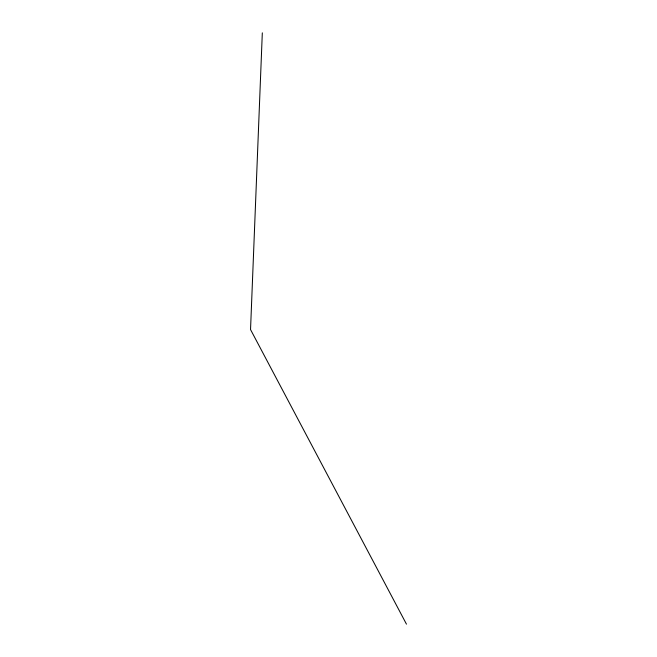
<?xml version="1.0" encoding="UTF-8"?>
<svg xmlns="http://www.w3.org/2000/svg" width="657" height="657" viewBox="0 0 657 657"><rect width="100%" height="100%" fill="white"/><g stroke="black" fill="none" stroke-linecap="round" stroke-linejoin="round"><path stroke-width="0.99" d="M262.315 32.85L250.539 329.568L406.461 624.15"/></g></svg>
